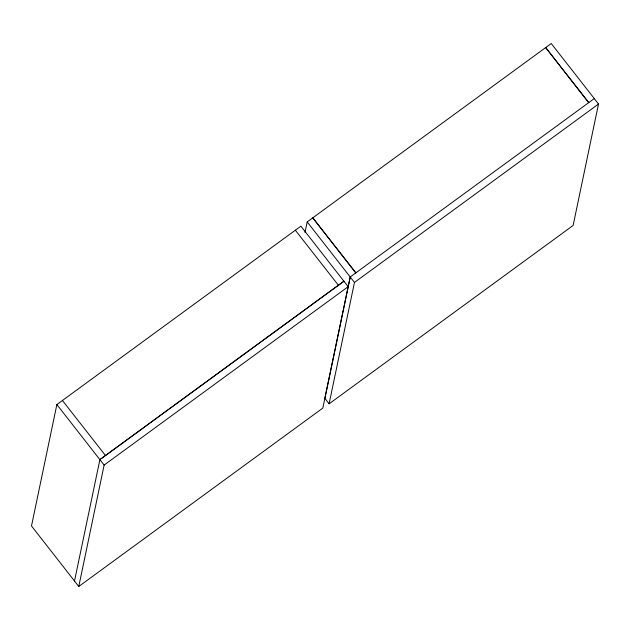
<?xml version="1.0" encoding="UTF-8"?>
<svg xmlns="http://www.w3.org/2000/svg" width="630" height="630" viewBox="0 0 630 630"><rect width="100%" height="100%" fill="white"/><g stroke="black" fill="none" stroke-linecap="round" stroke-linejoin="round"><path stroke-width="0.94" d="M78.774 586.483L104.131 465.082L348.169 286.689L300.896 226.17L56.865 404.555L31.5 525.956L78.774 586.483L322.804 408.09L350.201 276.98L594.287 98.571L551.226 43.517L307.196 221.91L304.983 232.509M74.505 581.025L99.918 459.609L343.901 281.24L99.918 459.609M350.248 276.956L324.891 398.357L329.104 403.83L573.135 225.445L598.5 104.044L594.232 98.587M329.104 403.83L354.469 282.429L598.5 104.044M307.196 221.91L354.469 282.429M295.352 230.218L338.42 285.288M62.433 400.475L105.501 455.545M56.865 404.555L104.131 465.082M588.751 102.635L545.682 47.573L588.719 102.643M355.832 272.9L312.764 217.83L355.816 272.892"/></g></svg>
